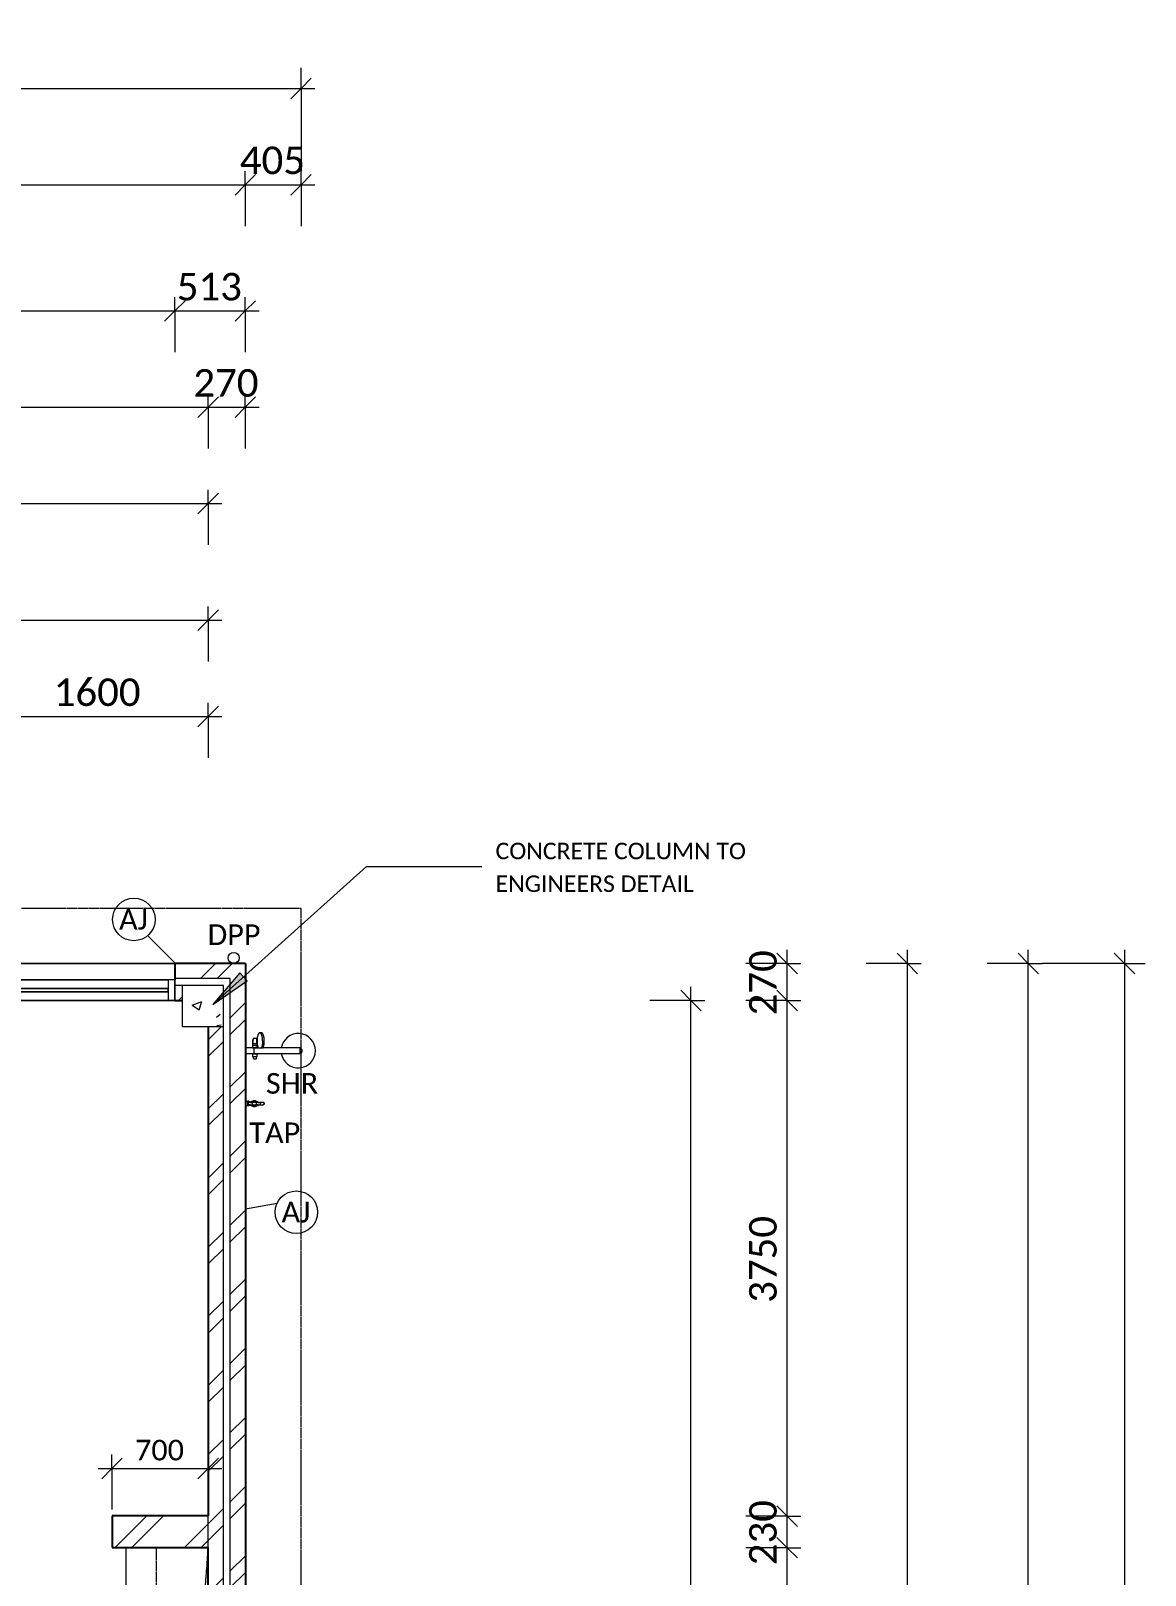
# Model space of a CAD drawing. Header units: millimetres. Extents: x 21880 to 46126, y 2095 to 35083.
# Drawn here: x 38020 to 46126, y 23849 to 35083 of the extents above; entities that cross this region are included whole.
import ezdxf

# ---------------------------------------------------------------- set-up
doc = ezdxf.new("R2010")
doc.units = ezdxf.units.MM
doc.linetypes.add('Dash 2_5mm', pattern=[5, 2.5, -2.5])
for name, color, linetype, lineweight in [('A-ANNO-DIMS', 211, 'Continuous', 9), ('A-ANNO-DIMS-100', 211, 'Continuous', 9), ('A-ANNO-IDEN', 131, 'Continuous', 9), ('A-DETL', 90, 'Continuous', 9), ('A-DETL-GENF', 92, 'Continuous', 9), ('A-DETL-THIN', 151, 'Continuous', 9), ('A-FLOR', 192, 'Continuous', 9), ('A-SIGN', 13, 'Continuous', 9), ('A-WALL', 113, 'Continuous', 9), ('A-WALL-PATT', 111, 'Continuous', 25), ('G-ANNO-TEXT', 231, 'Continuous', 9), ('P-SANR-FIXT', 6, 'Continuous', 9)]:
    doc.layers.add(name, color=color, linetype=linetype, lineweight=lineweight)
doc.styles.add('Calibri_1', font='calibri.ttf', dxfattribs={"height": 150})
doc.styles.add('Calibri_2', font='calibri.ttf', dxfattribs={"height": 120})
doc.styles.add('Calibri_4', font='calibri.ttf', dxfattribs={"height": 300})
doc.styles.add('Calibri_5', font='calibri.ttf', dxfattribs={"height": 200})
doc.dimstyles.new('1_5mm_Calibrii', dxfattribs={"dimscale": 304.8, "dimtxt": 176.602264, "dimasz": 0.492126, "dimexe": 0.328084, "dimexo": 0.0625, "dimgap": 0, "dimtad": 1, "dimdec": 0, "dimzin": 0, "dimdsep": 46, "dimtxsty": 'Calibri_1', "dimblk1": 'OBLIQUE', "dimblk2": 'OBLIQUE', "dimsah": 1, "dimcen": 0.09, "dimdle": 0.328084, "dimazin": 0, "dimtfac": 1, "dimtdec": 4, "dimtix": 1, "dimtmove": 0, "dimatfit": 3, "dimfxl": 0.984252, "dimfxlon": 1, "dimtvp": 1, "dimtolj": 1, "dimtzin": 0, "dimarcsym": 2})
doc.dimstyles.new('2_0mm_Calibrii', dxfattribs={"dimscale": 304.8, "dimtxt": 235.469685, "dimasz": 0.492126, "dimexe": 0.328084, "dimexo": 0.0625, "dimgap": 0, "dimtad": 1, "dimdec": 0, "dimzin": 0, "dimdsep": 46, "dimtxsty": 'Calibri_5', "dimblk1": 'OBLIQUE', "dimblk2": 'OBLIQUE', "dimsah": 1, "dimcen": 0.09, "dimdle": 0.328084, "dimazin": 0, "dimtfac": 1, "dimtdec": 4, "dimtix": 1, "dimtmove": 0, "dimatfit": 3, "dimfxl": 0.984252, "dimfxlon": 1, "dimtvp": 1, "dimtolj": 1, "dimtzin": 0, "dimarcsym": 2})
doc.dimstyles.new('3_0mm_CALIBRI', dxfattribs={"dimscale": 304.8, "dimtxt": 353.204527, "dimasz": 0.492126, "dimexe": 0.492126, "dimexo": 0.0625, "dimgap": 0, "dimtad": 1, "dimdec": 0, "dimzin": 0, "dimdsep": 46, "dimtxsty": 'Calibri_4', "dimblk1": 'OBLIQUE', "dimblk2": 'OBLIQUE', "dimsah": 1, "dimcen": 0.09, "dimdle": 0.328084, "dimazin": 0, "dimtfac": 1, "dimtdec": 4, "dimtix": 1, "dimtmove": 0, "dimatfit": 3, "dimfxl": 1.968504, "dimfxlon": 1, "dimtvp": 1, "dimtolj": 1, "dimtzin": 0, "dimarcsym": 2})
pattern_1 = [(45, (0, 0), (-251.4472, 251.4472), []), (45, (0, 381), (-251.4472, 251.4472), [])]

# ---------------------------------------------------------------- blocks, each defined once
blk = doc.blocks.new('Downpipe - 450 Eave-1917949-1_ LOWER GROUND FLOOR')
at = {"layer": 'A-SIGN'}
blk.add_circle((0, 40), 40, dxfattribs=at)
blk = doc.blocks.new('Tap - Tap-1959228-1_ LOWER GROUND FLOOR')
at = {"layer": 'P-SANR-FIXT'}
for p, q in [((-17, 25), (-8, 25)), ((-17, 25), (-17, 19)), ((-7, 19), (-17, 19)), ((-12, 35), (-16, 25)), ((-16, 19), (-16, 0)), ((-12, 35), (-12, 35)), ((-9, 78), (-9, 52)), ((-9, 78), (0, 78)), ((0, 52), (-9, 52)), ((-7, 19), (-7, 23)), ((7, 19), (-7, 19)), ((0, 78), (9, 78)), ((9, 52), (0, 52)), ((7, 25), (17, 25)), ((7, 25), (7, 19)), ((17, 19), (7, 19)), ((9, 52), (9, 78)), ((15, 25), (12, 35)), ((12, 35), (12, 35)), ((15, 0), (15, 19)), ((17, 25), (17, 19))]:
    blk.add_line(p, q, dxfattribs=at)
at = {"layer": 'P-SANR-FIXT', "flags": 128}
for points in [[(-8, 129), (-8, 129), (-8, 130), (-8, 130), (-8, 130), (-8, 131), (-8, 131), (-8, 131), (-8, 132), (-7, 132), (-7, 132), (-7, 132), (-7, 133), (-7, 133), (-7, 133), (-7, 134), (-6, 134), (-6, 134), (-6, 134), (-6, 135), (-6, 135), (-5, 135), (-5, 135), (-5, 135), (-5, 136), (-4, 136), (-4, 136), (-4, 136), (-3, 136), (-3, 136), (-3, 137), (-3, 137), (-2, 137), (-2, 137), (-2, 137), (-1, 137), (-1, 137), (-1, 137), (0, 137), (0, 137), (0, 137)], [(-8, 129), (-8, 129), (-8, 129), (-8, 129), (-8, 129), (-8, 128), (-8, 128), (-8, 128), (-8, 127), (-8, 127), (-8, 126), (-8, 126), (-8, 125), (-8, 124), (-8, 123), (-8, 123), (-8, 122), (-8, 121), (-8, 120), (-8, 119), (-8, 118), (-8, 117), (-8, 116), (-8, 115), (-8, 113), (-8, 112), (-8, 111), (-8, 110), (-8, 108), (-8, 107), (-8, 106), (-8, 104)], [(-8, 129), (-8, 129), (-8, 129)], [(0, 137), (0, 137), (1, 137), (1, 137), (1, 137), (2, 137), (2, 137), (2, 137), (3, 137), (3, 137), (3, 136), (3, 136), (4, 136), (4, 136), (4, 136), (5, 136), (5, 135), (5, 135), (5, 135), (6, 135), (6, 135), (6, 134), (6, 134), (6, 134), (7, 134), (7, 133), (7, 133), (7, 133), (7, 133), (7, 132), (7, 132), (8, 132), (8, 131), (8, 131), (8, 131), (8, 130), (8, 130), (8, 130), (8, 129), (8, 129), (8, 129)], [(8, 129), (8, 129), (8, 129)], [(8, 106), (8, 107), (8, 108), (8, 110), (8, 111), (8, 112), (8, 113), (8, 115), (8, 116), (8, 117), (8, 118), (8, 119), (8, 120), (8, 121), (8, 122), (8, 123), (8, 123), (8, 124), (8, 125), (8, 126), (8, 126), (8, 127), (8, 127), (8, 128), (8, 128), (8, 128), (8, 129), (8, 129), (8, 129), (8, 129), (8, 129)], [(-20, 72), (-20, 74), (-17, 83), (-13, 92), (-10, 99)], [(-12, 35), (-17, 46), (-20, 56), (-20, 59)], [(-12, 35), (-12, 35), (-10, 35), (-8, 35)], [(-8, 92), (-9, 99), (-9, 103), (-9, 105), (-8, 106), (-7, 107), (-5, 108), (-2, 109), (0, 110)], [(-8, 92), (-7, 83), (-8, 81), (-9, 78)], [(-8, 38), (-7, 47), (-8, 49), (-9, 52)], [(-8, 38), (-9, 31), (-9, 28), (-9, 26), (-8, 24), (-7, 23), (-5, 22), (-2, 21), (0, 21)], [(8, 92), (9, 99), (9, 103), (9, 105), (8, 106), (7, 107), (5, 108), (2, 109), (0, 110)], [(8, 38), (9, 31), (9, 28), (9, 26), (8, 24), (7, 23), (5, 22), (2, 21), (0, 21)], [(8, 92), (7, 83), (8, 81), (9, 78)], [(8, 38), (7, 47), (8, 49), (9, 52)], [(8, 35), (10, 35), (12, 35), (12, 35)], [(20, 72), (20, 74), (17, 83), (13, 92), (10, 99)], [(12, 35), (17, 46), (20, 56), (20, 59)]]:
    blk.add_lwpolyline(points, dxfattribs=at)
at = {"layer": 'P-SANR-FIXT'}
for radius, start, end in [(21, 110.1728, 180), (21, 180, 249.8272), (20, 111.8795, 180), (21, 151.5012, 165.7506), (20, 180, 248.1205), (21, 194.1963, 208.3927), (21, 137.2518, 144.9089), (21, 215.0269, 222.589), (15.5, 120, 180), (15.5, 180, 240), (21, 123.0024, 129.8676), (21, 230.0409, 236.7853), (21, 0, 69.8272), (20, 0, 68.1205), (20, 291.8795, 360), (21, 290.1728, 360), (15.5, 0, 60), (15.5, 300, 360), (21, 34.1985, 56.9976), (21, 303.2147, 325.9288), (21, 17.5765, 27.4867), (21, 332.51, 342.4518), (21, 0, 11.3995), (21, 348.6429, 0)]:
    blk.add_arc((0, 65), radius, start, end, dxfattribs=at)
for start_param, end_param in [(1.570796, 3.141593), (6.021386, 7.853982)]:
    blk.add_ellipse((0, 129), major_axis=(8, 0), ratio=0.998082, start_param=start_param, end_param=end_param, dxfattribs=at)
for points in [[(-10, 84), (-9, 84), (-9, 84), (-8, 85)], [(-8, 46), (-9, 46), (-9, 46), (-10, 47)], [(8, 85), (9, 84), (9, 84), (10, 84)], [(10, 47), (9, 46), (9, 46), (8, 46)]]:
    blk.add_open_spline(points, degree=3, dxfattribs=at)
blk = doc.blocks.new('Shower_Twin_Phoenix_NXQuil_FaceBased - Chrome _606-6500-00_-1739590-1_ LOWER GROUND FLOOR')
at = {"layer": 'P-SANR-FIXT'}
for p, q in [((39637, 27749), (39637, 27746)), ((39637, 27719), (39637, 27746)), ((39664, 27754), (39638, 27754)), ((39666, 27756), (39664, 27754)), ((39666, 27756), (39664, 27754)), ((39664, 27714), (39664, 27754)), ((39666, 27756), (39666, 27712)), ((39697, 27794), (39686, 27794)), ((39585, 27689), (39580, 27689)), ((39580, 27639), (39585, 27639)), ((39585, 27684), (39585, 27689)), ((39585, 27644), (39585, 27684)), ((39632, 27684), (39585, 27684)), ((39585, 27639), (39585, 27644)), ((39585, 27644), (39632, 27644)), ((39632, 27734), (39632, 27705)), ((39632, 27705), (39634, 27705)), ((39634, 27704), (39632, 27704)), ((39632, 27704), (39632, 27684)), ((39632, 27684), (39709, 27684)), ((39632, 27644), (39667, 27644)), ((39632, 27644), (39632, 27623)), ((39634, 27705), (39664, 27705)), ((39634, 27705), (39634, 27704)), ((39634, 27704), (39664, 27704)), ((39664, 27714), (39638, 27714)), ((39644, 27688), (39655, 27688)), ((39644, 27644), (39644, 27684)), ((39644, 27641), (39655, 27641)), ((39666, 27712), (39664, 27714)), ((39664, 27704), (39664, 27705)), ((39664, 27705), (39667, 27705)), ((39667, 27704), (39664, 27704)), ((39667, 27705), (39667, 27709)), ((39667, 27684), (39667, 27704)), ((39674, 27684), (39667, 27684)), ((39667, 27623), (39667, 27644)), ((39667, 27644), (39842, 27644)), ((39842, 27684), (39709, 27684)), ((39751, 27684), (39729, 27684)), ((39729, 27644), (39751, 27644)), ((39979, 27684), (39842, 27684)), ((39842, 27644), (39979, 27644)), ((39979, 27683), (39979, 27684)), ((39979, 27683), (39980, 27683)), ((39979, 27645), (39979, 27683)), ((39979, 27645), (39980, 27645)), ((39979, 27644), (39979, 27645)), ((39980, 27683), (39980, 27684)), ((39980, 27645), (39980, 27683)), ((39980, 27644), (39980, 27645)), ((39990, 27674), (39990, 27654)), ((39633, 27621), (39637, 27621)), ((39637, 27621), (39661, 27621)), ((39637, 27621), (39637, 27609)), ((39640, 27606), (39659, 27606)), ((39661, 27609), (39661, 27621)), ((39661, 27621), (39665, 27621))]:
    blk.add_line(p, q, dxfattribs=at)
for centre, radius, start, end in [((39649, 27734), 17.5, 135.5281, 180), ((39965, 27664), 125, 189.207, 170.7926), ((39644, 27685), 3.6, 90, 184.6439), ((39644, 27644), 3.6, 175.3561, 270), ((39655, 27685), 3.6, 355.3561, 90), ((39655, 27644), 3.6, 270, 4.6439), ((39678, 27714), 12, 188.373, 200.6613), ((39980, 27674), 10, 0, 90), ((39980, 27654), 10, 270, 0), ((39633, 27623), 1.5, 180, 270), ((39640, 27609), 2.5, 180, 270), ((39659, 27609), 2.5, 270, 0), ((39665, 27623), 1.5, 270, 0)]:
    blk.add_arc(centre, radius, start, end, dxfattribs=at)
for centre, major_axis, ratio, start_param, end_param in [((39637, 27718), (0, 5), 0.03972, 1.448049, 2.295124), ((39638, 27715), (1.41, 0.51), 0.749371, 2.903503, 4.149594)]:
    blk.add_ellipse(centre, major_axis=major_axis, ratio=ratio, start_param=start_param, end_param=end_param, dxfattribs=at)
for points, knots in [([(39638, 27754), (39638, 27754), (39638, 27754), (39637, 27754), (39637, 27753), (39637, 27753), (39637, 27753)], [0, 0, 0, 0, 0.333333, 0.5, 0.666667, 1, 1, 1, 1]), ([(39686, 27794), (39685, 27794), (39685, 27794), (39684, 27794), (39684, 27794), (39683, 27794), (39683, 27794), (39683, 27794), (39683, 27794), (39682, 27794), (39682, 27794), (39682, 27793), (39682, 27793), (39681, 27793), (39681, 27793), (39681, 27793), (39681, 27793), (39681, 27793), (39680, 27792), (39680, 27792), (39679, 27792), (39678, 27791), (39678, 27790), (39677, 27789), (39676, 27788), (39675, 27786), (39675, 27785), (39674, 27784), (39673, 27783), (39673, 27782), (39672, 27780), (39672, 27780), (39672, 27779), (39671, 27778), (39671, 27777), (39670, 27775), (39670, 27773), (39669, 27770), (39668, 27766), (39667, 27762), (39667, 27758), (39666, 27756)], [0, 0, 0, 0, 0.020833, 0.03125, 0.041667, 0.046875, 0.052083, 0.0625, 0.072917, 0.080729, 0.088542, 0.098958, 0.114583, 0.125, 0.135417, 0.145833, 0.15625, 0.166667, 0.1875, 0.208333, 0.25, 0.291667, 0.333333, 0.375, 0.416667, 0.458333, 0.5, 0.541667, 0.583333, 0.625, 0.666667, 0.6875, 0.708333, 0.729167, 0.75, 0.791667, 0.833333, 0.875, 0.916667, 0.958333, 1, 1, 1, 1]), ([(39697, 27784), (39695, 27787), (39694, 27789), (39693, 27790), (39692, 27791), (39691, 27792), (39690, 27793), (39688, 27794), (39686, 27794)], [0, 0, 0, 0, 0.00712187, 0.0128163, 0.01806878, 0.0228935, 0.0283433, 0.03444579, 0.03444579, 0.03444579, 0.03444579]), ([(39709, 27784), (39708, 27785), (39708, 27786), (39707, 27787), (39707, 27787), (39707, 27788), (39707, 27788), (39707, 27788), (39707, 27788), (39706, 27788), (39706, 27788), (39706, 27789), (39706, 27789), (39706, 27789), (39705, 27790), (39705, 27790), (39705, 27790), (39704, 27791), (39704, 27791), (39704, 27792), (39703, 27792), (39703, 27792), (39703, 27792), (39702, 27793), (39702, 27793), (39702, 27793), (39701, 27793), (39701, 27793), (39701, 27794), (39700, 27794), (39700, 27794), (39700, 27794), (39700, 27794), (39699, 27794), (39699, 27794), (39699, 27794), (39698, 27794), (39698, 27794), (39697, 27794), (39697, 27794)], [0, 0, 0, 0, 0.041667, 0.083333, 0.09375, 0.104167, 0.114583, 0.125, 0.135417, 0.145833, 0.166667, 0.1875, 0.208333, 0.25, 0.291667, 0.333333, 0.375, 0.416667, 0.458333, 0.5, 0.541667, 0.583333, 0.625, 0.666667, 0.708333, 0.729167, 0.75, 0.770833, 0.791667, 0.8125, 0.833333, 0.854167, 0.864583, 0.875, 0.895833, 0.916667, 0.9375, 0.958333, 1, 1, 1, 1]), ([(39706, 27735), (39706, 27744), (39705, 27750), (39704, 27760), (39703, 27764), (39702, 27771), (39700, 27777), (39698, 27781), (39697, 27784)], [0, 0, 0, 0, 0.0281805, 0.0512059, 0.0753588, 0.0942907, 0.1134123, 0.1286348, 0.1286348, 0.1286348, 0.1286348]), ([(39718, 27735), (39718, 27736), (39718, 27739), (39718, 27743), (39718, 27746), (39718, 27748), (39717, 27750), (39717, 27753), (39717, 27756), (39716, 27759), (39716, 27761), (39715, 27763), (39715, 27765), (39714, 27768), (39714, 27770), (39713, 27773), (39713, 27775), (39712, 27777), (39711, 27779), (39710, 27781), (39709, 27783), (39709, 27784)], [0, 0, 0, 0, 0.041667, 0.083333, 0.125, 0.166667, 0.208333, 0.25, 0.333333, 0.416667, 0.458333, 0.5, 0.583333, 0.666667, 0.708333, 0.75, 0.833333, 0.875, 0.916667, 0.958333, 1, 1, 1, 1]), ([(39667, 27709), (39667, 27709), (39667, 27708), (39667, 27708), (39667, 27707), (39667, 27707), (39667, 27707), (39667, 27707), (39667, 27707), (39667, 27706), (39667, 27706), (39668, 27705), (39668, 27704), (39668, 27703), (39669, 27701), (39669, 27698), (39670, 27695), (39671, 27691), (39672, 27688), (39674, 27684)], [0, 0, 0, 0, 0.020833, 0.041667, 0.052083, 0.072917, 0.09375, 0.114583, 0.145833, 0.166667, 0.208333, 0.25, 0.291667, 0.333333, 0.416667, 0.5, 0.583333, 0.75, 1, 1, 1, 1]), ([(39706, 27735), (39706, 27725), (39705, 27719), (39704, 27709), (39703, 27704), (39702, 27697), (39700, 27692), (39698, 27688), (39697, 27684)], [0, 0, 0, 0, 0.0281805, 0.0512059, 0.0753588, 0.0942907, 0.1134123, 0.1286348, 0.1286348, 0.1286348, 0.1286348]), ([(39709, 27684), (39709, 27686), (39710, 27688), (39711, 27690), (39712, 27692), (39713, 27694), (39713, 27697), (39714, 27700), (39715, 27704), (39715, 27706), (39716, 27709), (39716, 27711), (39717, 27713), (39717, 27715), (39717, 27717), (39717, 27719), (39718, 27721), (39718, 27723), (39718, 27726), (39718, 27730), (39718, 27733), (39718, 27735)], [0, 0, 0, 0, 0.041667, 0.083333, 0.125, 0.166667, 0.25, 0.333333, 0.416667, 0.5, 0.583333, 0.625, 0.666667, 0.708333, 0.75, 0.791667, 0.833333, 0.875, 0.916667, 0.958333, 1, 1, 1, 1])]:
    blk.add_open_spline(points, degree=3, knots=knots, dxfattribs=at)
blk.add_open_spline([(39637, 27753), (39637, 27752), (39637, 27751), (39637, 27750), (39637, 27749)], degree=3, dxfattribs=at)
blk = doc.blocks.new('custom - equal Panel M_6 PANEL HORIZONTAL_ - AFA3042T SP-2001726-1_ LOWER GROUND FLOOR')
at = {"layer": 'A-DETL-THIN'}
for p, q in [((-1880, 135), (-1880, -135)), ((-1880, 135), (-1880, -135)), ((-1880, 135), (2120, 135)), ((2120, 135), (-1880, 135)), ((2120, 135), (2120, -135)), ((2120, 135), (2120, -135)), ((-1830, 15), (-1880, 15)), ((-1880, 15), (-1880, -135)), ((2120, 15), (-1880, 15)), ((-1880, 15), (-1880, -135)), ((-1830, -135), (-1830, 15)), ((-1830, 15), (-563, 15)), ((-1830, 15), (-563, 15)), ((-563, 15), (-1830, 15)), ((-1830, -135), (-1830, 15)), ((-1830, 15), (-1830, -135)), ((-1830, 15), (-1830, -135)), ((-513, 15), (-563, 15)), ((-563, 15), (-563, -135)), ((-563, 15), (-563, -135)), ((-563, 15), (-563, -135)), ((-563, 15), (-563, -135)), ((-513, -135), (-513, 15)), ((-513, 15), (753, 15)), ((753, 15), (-513, 15)), ((-513, 15), (753, 15)), ((-513, 15), (-513, -135)), ((-513, 15), (-513, -135)), ((-513, 15), (-513, -135)), ((803, 15), (753, 15)), ((753, 15), (753, -135)), ((753, -135), (753, 15)), ((753, 15), (753, -135)), ((753, -135), (753, 15)), ((803, -135), (803, 15)), ((803, 15), (2070, 15)), ((803, 15), (2070, 15)), ((2070, 15), (803, 15)), ((803, 15), (803, -135)), ((803, 15), (803, -135)), ((803, -135), (803, 15)), ((2120, 15), (2070, 15)), ((2070, 15), (2070, -135)), ((2070, 15), (2070, -135)), ((2070, 15), (2070, -135)), ((2070, 15), (2070, -135)), ((2120, -135), (2120, 15)), ((2120, -135), (2120, 15)), ((-563, -48), (-1830, -48)), ((-1830, -48), (-1830, -73)), ((-563, -48), (-1830, -48)), ((-563, -48), (-1830, -48)), ((-1830, -48), (-563, -48)), ((-1830, -48), (-1830, -73)), ((-1830, -48), (-1830, -73)), ((-1830, -48), (-1830, -73)), ((-1830, -73), (-563, -73)), ((-1830, -73), (-563, -73)), ((-563, -73), (-1830, -73)), ((-1830, -73), (-563, -73)), ((-563, -73), (-563, -48)), ((-563, -48), (-563, -73)), ((-563, -48), (-563, -73)), ((-563, -73), (-563, -48)), ((753, -48), (-513, -48)), ((-513, -48), (-513, -73)), ((753, -48), (-513, -48)), ((-513, -48), (753, -48)), ((753, -48), (-513, -48)), ((-513, -48), (-513, -73)), ((-513, -48), (-513, -73)), ((-513, -73), (-513, -48)), ((-513, -73), (753, -73)), ((-513, -73), (753, -73)), ((-513, -73), (753, -73)), ((753, -73), (-513, -73)), ((753, -73), (753, -48)), ((753, -73), (753, -48)), ((753, -48), (753, -73)), ((753, -48), (753, -73)), ((2070, -48), (803, -48)), ((803, -48), (803, -73)), ((2070, -48), (803, -48)), ((803, -48), (2070, -48)), ((2070, -48), (803, -48)), ((803, -73), (803, -48)), ((803, -48), (803, -73)), ((803, -73), (803, -48)), ((803, -73), (2070, -73)), ((803, -73), (2070, -73)), ((803, -73), (2070, -73)), ((2070, -73), (803, -73)), ((2070, -73), (2070, -48)), ((2070, -48), (2070, -73)), ((2070, -48), (2070, -73)), ((2070, -48), (2070, -73)), ((2120, -135), (-1880, -135)), ((-1880, -135), (2120, -135)), ((-1880, -135), (-1830, -135)), ((-1880, -135), (2120, -135)), ((-563, -135), (-1830, -135)), ((-1830, -135), (-563, -135)), ((-563, -135), (-1830, -135)), ((-563, -135), (-513, -135)), ((753, -135), (-513, -135)), ((753, -135), (-513, -135)), ((-513, -135), (753, -135)), ((753, -135), (803, -135)), ((2070, -135), (803, -135)), ((803, -135), (2070, -135)), ((2070, -135), (803, -135)), ((2070, -135), (2120, -135))]:
    blk.add_line(p, q, dxfattribs=at)
blk = doc.blocks.new('DIMBLOCK1-1_ LOWER GROUND FLOOR')
at = {"layer": 'A-ANNO-DIMS-100'}
for p, q in [((27975, 34663), (27975, 34813)), ((27975, 34663), (28050, 34738)), ((39985, 34663), (39985, 34813)), ((39985, 34663), (40060, 34738)), ((27875, 34663), (40085, 34663)), ((27975, 34663), (27900, 34588)), ((27975, 34663), (27975, 34063)), ((39985, 34663), (39910, 34588)), ((39985, 34663), (39985, 34063))]:
    blk.add_line(p, q, dxfattribs=at)
at = {"layer": 'A-ANNO-DIMS-100', "color": 0, "insert": (33372, 35079), "char_height": 300, "width": 1459.14, "attachment_point": 1, "line_spacing_factor": 1.158048, "style": 'Calibri_4'}
blk.add_mtext('12010', dxfattribs=at)
blk = doc.blocks.new('_Oblique')
at = {"color": 0, "linetype": 'ByBlock', "lineweight": -2}
blk.add_line((-0.5, -0.5), (0.5, 0.5), dxfattribs=at)
blk = doc.blocks.new('DIMBLOCK5-1_ LOWER GROUND FLOOR')
at = {"layer": 'A-ANNO-DIMS-100'}
for p, q in [((34555, 33963), (34555, 34063)), ((34555, 33963), (34630, 34038)), ((39580, 33963), (39580, 34063)), ((39580, 33963), (39655, 34038)), ((34555, 33963), (34480, 33888)), ((34555, 33963), (39580, 33963)), ((34555, 33963), (34555, 33663)), ((39580, 33963), (39505, 33888)), ((39580, 33963), (39580, 33663))]:
    blk.add_line(p, q, dxfattribs=at)
at = {"layer": 'A-ANNO-DIMS-100', "color": 0, "insert": (36744, 34241), "char_height": 200, "width": 778.21, "attachment_point": 1, "line_spacing_factor": 1.158048, "style": 'Calibri_5'}
blk.add_mtext('5025', dxfattribs=at)
blk = doc.blocks.new('DIMBLOCK6-1_ LOWER GROUND FLOOR')
at = {"layer": 'A-ANNO-DIMS-100'}
for p, q in [((39580, 33963), (39580, 34063)), ((39580, 33963), (39655, 34038)), ((39985, 33963), (39985, 34063)), ((39985, 33963), (40060, 34038)), ((39580, 33963), (39505, 33888)), ((39580, 33963), (40085, 33963)), ((39580, 33963), (39580, 33663)), ((39985, 33963), (39910, 33888)), ((39985, 33963), (39985, 33663))]:
    blk.add_line(p, q, dxfattribs=at)
at = {"layer": 'A-ANNO-DIMS-100', "color": 0, "insert": (39540, 34241), "char_height": 200, "width": 583.66, "attachment_point": 1, "line_spacing_factor": 1.158048, "style": 'Calibri_5'}
blk.add_mtext('405', dxfattribs=at)
blk = doc.blocks.new('DIMBLOCK11-1_ LOWER GROUND FLOOR')
at = {"layer": 'A-ANNO-DIMS-100'}
for p, q in [((45976, 28299), (45901, 28374)), ((45976, 28399), (45976, 9489)), ((45976, 28299), (45376, 28299)), ((45976, 28299), (46051, 28224)), ((45976, 28299), (46126, 28299)), ((45976, 9589), (45901, 9664)), ((45976, 9589), (45376, 9589)), ((45976, 9589), (46051, 9514)), ((45976, 9589), (46126, 9589))]:
    blk.add_line(p, q, dxfattribs=at)
at = {"layer": 'A-ANNO-DIMS-100', "color": 0, "insert": (45560, 18336), "char_height": 300, "width": 1459.14, "attachment_point": 1, "rotation": 90, "line_spacing_factor": 1.158048, "style": 'Calibri_4'}
blk.add_mtext('18710', dxfattribs=at)
blk = doc.blocks.new('DIMBLOCK13-1_ LOWER GROUND FLOOR')
at = {"layer": 'A-ANNO-DIMS-100'}
for p, q in [((45276, 28299), (45201, 28374)), ((45276, 16319), (45276, 28399)), ((45276, 28299), (44976, 28299)), ((45276, 28299), (45351, 28224)), ((45276, 28299), (45376, 28299)), ((45276, 16319), (44976, 16319)), ((45276, 16319), (45201, 16394)), ((45276, 16319), (45351, 16244)), ((45276, 16319), (45376, 16319))]:
    blk.add_line(p, q, dxfattribs=at)
at = {"layer": 'A-ANNO-DIMS-100', "color": 0, "insert": (44999, 21904), "char_height": 200, "width": 972.76, "attachment_point": 1, "rotation": 90, "line_spacing_factor": 1.158048, "style": 'Calibri_5'}
blk.add_mtext('11980', dxfattribs=at)
blk = doc.blocks.new('DIMBLOCK28-1_ LOWER GROUND FLOOR')
at = {"layer": 'A-ANNO-DIMS-100'}
for p, q in [((35068, 33045), (35068, 33145)), ((39068, 33045), (39068, 33145)), ((35068, 33045), (34993, 32970)), ((35068, 33045), (35143, 33120)), ((35068, 33045), (39068, 33045)), ((35068, 33045), (35068, 32745)), ((39068, 33045), (38993, 32970)), ((39068, 33045), (39143, 33120)), ((39068, 33045), (39068, 32745))]:
    blk.add_line(p, q, dxfattribs=at)
at = {"layer": 'A-ANNO-DIMS-100', "color": 0, "char_height": 200, "attachment_point": 1, "line_spacing_factor": 1.158048, "style": 'Calibri_5'}
for s, insert, width in [('4000', (36744, 33322), 778.21), ('W', (36927, 32936), 338.15)]:
    blk.add_mtext(s, dxfattribs=dict(at, insert=insert, width=width))
blk = doc.blocks.new('DIMBLOCK29-1_ LOWER GROUND FLOOR')
at = {"layer": 'A-ANNO-DIMS-100'}
for p, q in [((39068, 33045), (39068, 33145)), ((39580, 33045), (39580, 33145)), ((39068, 33045), (38993, 32970)), ((39068, 33045), (39143, 33120)), ((39068, 33045), (39680, 33045)), ((39068, 33045), (39068, 32745)), ((39580, 33045), (39505, 32970)), ((39580, 33045), (39655, 33120)), ((39580, 33045), (39580, 32745))]:
    blk.add_line(p, q, dxfattribs=at)
at = {"layer": 'A-ANNO-DIMS-100', "color": 0, "insert": (39081, 33322), "char_height": 200, "width": 583.66, "attachment_point": 1, "line_spacing_factor": 1.158048, "style": 'Calibri_5'}
blk.add_mtext('513', dxfattribs=at)
blk = doc.blocks.new('DIMBLOCK49-1_ LOWER GROUND FLOOR')
at = {"layer": 'A-ANNO-DIMS-100'}
for p, q in [((34825, 32345), (34825, 32445)), ((34825, 32345), (34900, 32420)), ((39310, 32345), (39310, 32445)), ((39310, 32345), (39385, 32420)), ((34825, 32345), (34750, 32270)), ((34825, 32345), (39310, 32345)), ((34825, 32345), (34825, 32045)), ((39310, 32345), (39235, 32270)), ((39310, 32345), (39310, 32045))]:
    blk.add_line(p, q, dxfattribs=at)
at = {"layer": 'A-ANNO-DIMS-100', "color": 0, "insert": (36744, 32622), "char_height": 200, "width": 778.21, "attachment_point": 1, "line_spacing_factor": 1.158048, "style": 'Calibri_5'}
blk.add_mtext('4485', dxfattribs=at)
blk = doc.blocks.new('DIMBLOCK50-1_ LOWER GROUND FLOOR')
at = {"layer": 'A-ANNO-DIMS-100'}
for p, q in [((39310, 32345), (39310, 32445)), ((39310, 32345), (39385, 32420)), ((39580, 32345), (39580, 32445)), ((39580, 32345), (39655, 32420)), ((39310, 32345), (39235, 32270)), ((39310, 32345), (39680, 32345)), ((39310, 32345), (39310, 32045)), ((39580, 32345), (39505, 32270)), ((39580, 32345), (39580, 32045))]:
    blk.add_line(p, q, dxfattribs=at)
at = {"layer": 'A-ANNO-DIMS-100', "color": 0, "insert": (39202, 32622), "char_height": 200, "width": 583.66, "attachment_point": 1, "line_spacing_factor": 1.158048, "style": 'Calibri_5'}
blk.add_mtext('270', dxfattribs=at)
blk = doc.blocks.new('DIMBLOCK51-1_ LOWER GROUND FLOOR')
at = {"layer": 'A-ANNO-DIMS-100'}
for p, q in [((28245, 31645), (28245, 31745)), ((28245, 31645), (28320, 31720)), ((39310, 31645), (39310, 31745)), ((39310, 31645), (39385, 31720)), ((28145, 31645), (39410, 31645)), ((28245, 31645), (28170, 31570)), ((28245, 31645), (28245, 31345)), ((39310, 31645), (39235, 31570)), ((39310, 31645), (39310, 31345))]:
    blk.add_line(p, q, dxfattribs=at)
at = {"layer": 'A-ANNO-DIMS-100', "color": 0, "insert": (31684, 31922), "char_height": 200, "width": 5025.93, "attachment_point": 1, "line_spacing_factor": 1.158048, "style": 'Calibri_5'}
blk.add_mtext('11065 FAMILY/DINING/KITCHEN', dxfattribs=at)
blk = doc.blocks.new('DIMBLOCK54-1_ LOWER GROUND FLOOR')
at = {"layer": 'A-ANNO-DIMS-100'}
for p, q in [((28845, 30795), (28845, 30895)), ((39310, 30795), (39310, 30895)), ((28845, 30795), (28770, 30720)), ((28845, 30795), (28920, 30870)), ((28845, 30795), (39410, 30795)), ((28845, 30795), (28845, 30495)), ((39310, 30795), (39235, 30720)), ((39310, 30795), (39385, 30870)), ((39310, 30795), (39310, 30495))]:
    blk.add_line(p, q, dxfattribs=at)
at = {"layer": 'A-ANNO-DIMS-100', "color": 0, "insert": (33673, 31072), "char_height": 200, "width": 972.76, "attachment_point": 1, "line_spacing_factor": 1.158048, "style": 'Calibri_5'}
blk.add_mtext('10465', dxfattribs=at)
blk = doc.blocks.new('DIMBLOCK59-1_ LOWER GROUND FLOOR')
at = {"layer": 'A-ANNO-DIMS-100'}
for p, q in [((37710, 30095), (37710, 30195)), ((37710, 30095), (37785, 30170)), ((39310, 30095), (39310, 30195)), ((39310, 30095), (39385, 30170)), ((37710, 30095), (37635, 30020)), ((37710, 30095), (39410, 30095)), ((37710, 30095), (37710, 29795)), ((39310, 30095), (39235, 30020)), ((39310, 30095), (39310, 29795))]:
    blk.add_line(p, q, dxfattribs=at)
at = {"layer": 'A-ANNO-DIMS-100', "color": 0, "insert": (38186, 30372), "char_height": 200, "width": 778.21, "attachment_point": 1, "line_spacing_factor": 1.158048, "style": 'Calibri_5'}
blk.add_mtext('1600', dxfattribs=at)
blk = doc.blocks.new('DIMBLOCK65-1_ LOWER GROUND FLOOR')
at = {"layer": 'A-ANNO-DIMS-100'}
for p, q in [((44396, 28299), (44321, 28374)), ((44396, 15819), (44396, 28399)), ((44396, 28299), (44096, 28299)), ((44396, 28299), (44471, 28224)), ((44396, 28299), (44496, 28299)), ((44396, 15819), (44321, 15894)), ((44396, 15819), (44096, 15819)), ((44396, 15819), (44471, 15744)), ((44396, 15819), (44496, 15819))]:
    blk.add_line(p, q, dxfattribs=at)
at = {"layer": 'A-ANNO-DIMS-100', "color": 0, "insert": (44119, 21654), "char_height": 200, "width": 972.76, "attachment_point": 1, "rotation": 90, "line_spacing_factor": 1.158048, "style": 'Calibri_5'}
blk.add_mtext('12480', dxfattribs=at)
blk = doc.blocks.new('DIMBLOCK75-1_ LOWER GROUND FLOOR')
at = {"layer": 'A-ANNO-DIMS-100'}
for p, q in [((43522, 24049), (43222, 24049)), ((43522, 24049), (43447, 24124)), ((43522, 18869), (43522, 24049)), ((43522, 24049), (43597, 23974)), ((43522, 24049), (43622, 24049)), ((43522, 18869), (43447, 18944)), ((43522, 18869), (43222, 18869)), ((43522, 18869), (43597, 18794)), ((43522, 18869), (43622, 18869))]:
    blk.add_line(p, q, dxfattribs=at)
at = {"layer": 'A-ANNO-DIMS-100', "color": 0, "insert": (43245, 21135), "char_height": 200, "width": 778.21, "attachment_point": 1, "rotation": 90, "line_spacing_factor": 1.158048, "style": 'Calibri_5'}
blk.add_mtext('5180', dxfattribs=at)
blk = doc.blocks.new('DIMBLOCK76-1_ LOWER GROUND FLOOR')
at = {"layer": 'A-ANNO-DIMS-100'}
for p, q in [((43522, 24279), (43222, 24279)), ((43522, 24279), (43447, 24354)), ((43522, 24049), (43522, 24279)), ((43522, 24279), (43597, 24204)), ((43522, 24279), (43622, 24279)), ((43522, 24049), (43222, 24049)), ((43522, 24049), (43447, 24124)), ((43522, 24049), (43597, 23974)), ((43522, 24049), (43622, 24049))]:
    blk.add_line(p, q, dxfattribs=at)
at = {"layer": 'A-ANNO-DIMS-100', "color": 0, "insert": (43245, 23921), "char_height": 200, "width": 583.66, "attachment_point": 1, "rotation": 90, "line_spacing_factor": 1.158048, "style": 'Calibri_5'}
blk.add_mtext('230', dxfattribs=at)
blk = doc.blocks.new('DIMBLOCK77-1_ LOWER GROUND FLOOR')
at = {"layer": 'A-ANNO-DIMS-100'}
for p, q in [((43522, 28029), (43447, 28104)), ((43522, 28029), (43222, 28029)), ((43522, 24279), (43522, 28029)), ((43522, 28029), (43597, 27954)), ((43522, 28029), (43622, 28029)), ((43522, 24279), (43222, 24279)), ((43522, 24279), (43447, 24354)), ((43522, 24279), (43597, 24204)), ((43522, 24279), (43622, 24279))]:
    blk.add_line(p, q, dxfattribs=at)
at = {"layer": 'A-ANNO-DIMS-100', "color": 0, "insert": (43245, 25830), "char_height": 200, "width": 778.21, "attachment_point": 1, "rotation": 90, "line_spacing_factor": 1.158048, "style": 'Calibri_5'}
blk.add_mtext('3750', dxfattribs=at)
blk = doc.blocks.new('DIMBLOCK78-1_ LOWER GROUND FLOOR')
at = {"layer": 'A-ANNO-DIMS-100'}
for p, q in [((43522, 28299), (43447, 28374)), ((43522, 28029), (43522, 28399)), ((43522, 28299), (43222, 28299)), ((43522, 28299), (43597, 28224)), ((43522, 28299), (43622, 28299)), ((43522, 28029), (43447, 28104)), ((43522, 28029), (43222, 28029)), ((43522, 28029), (43597, 27954)), ((43522, 28029), (43622, 28029))]:
    blk.add_line(p, q, dxfattribs=at)
at = {"layer": 'A-ANNO-DIMS-100', "color": 0, "insert": (43245, 27921), "char_height": 200, "width": 583.66, "attachment_point": 1, "rotation": 90, "line_spacing_factor": 1.158048, "style": 'Calibri_5'}
blk.add_mtext('270', dxfattribs=at)
blk = doc.blocks.new('DIMBLOCK83-1_ LOWER GROUND FLOOR')
at = {"layer": 'A-ANNO-DIMS-100'}
for p, q in [((42822, 28029), (42747, 28104)), ((42822, 18269), (42822, 28129)), ((42822, 28029), (42522, 28029)), ((42822, 28029), (42897, 27954)), ((42822, 28029), (42922, 28029)), ((42822, 18269), (42747, 18344)), ((42822, 18269), (42522, 18269)), ((42822, 18269), (42897, 18194)), ((42822, 18269), (42922, 18269))]:
    blk.add_line(p, q, dxfattribs=at)
at = {"layer": 'A-ANNO-DIMS-100', "color": 0, "insert": (42545, 22825), "char_height": 200, "width": 778.21, "attachment_point": 1, "rotation": 90, "line_spacing_factor": 1.158048, "style": 'Calibri_5'}
blk.add_mtext('9760', dxfattribs=at)
blk = doc.blocks.new('DIMBLOCK119-1_ LOWER GROUND FLOOR')
at = {"layer": 'A-ANNO-DIMS-100'}
for p, q in [((38610, 24626), (38610, 24726)), ((39310, 24626), (39310, 24726)), ((38510, 24626), (39410, 24626)), ((38610, 24626), (38535, 24551)), ((38610, 24626), (38685, 24701)), ((38610, 24626), (38610, 24326)), ((39310, 24626), (39235, 24551)), ((39310, 24626), (39385, 24701)), ((39310, 24626), (39310, 24326))]:
    blk.add_line(p, q, dxfattribs=at)
at = {"layer": 'A-ANNO-DIMS-100', "color": 0, "insert": (38778, 24834), "char_height": 150, "width": 437.74, "attachment_point": 1, "line_spacing_factor": 1.158048, "style": 'Calibri_1'}
blk.add_mtext('700', dxfattribs=at)

msp = doc.modelspace()

# ---------------------------------------------------------------- hatches: boundary and pattern name
at = {"layer": 'A-DETL-GENF'}
h = msp.add_hatch(dxfattribs=at)
h.set_pattern_fill('FP_4', style=0, pattern_type=2)
h.set_pattern_definition([(50, (0, 0), (728.7365, -63.756), [76.2, -838.2]), (355, (0, 0), (-140.972, 764.228), [60.96, -670.56]), (100.451, (60.7, -5.3), (587.77, 700.467), [64.76, -712.36]), (46.184, (0, 203.2), (1084.316, -168.171), [114.3, -1257.3]), (96.636, (90.4, 189.2), (949.61, 989.71), [97.14, -1068.54]), (351.184, (0, 203.2), (949.62, 989.7), [91.44, -1005.84]), (21, (101.6, 152.4), (606.458, -409.0606), [76.2, -838.2]), (326, (101.6, 152.4), (247.208, 736.753), [60.96, -670.56]), (71.451, (152.14, 118.3), (853.668, 327.685), [64.76, -712.36]), (37.5, (0, 0), (12.3547, 338.2201), [33.528, -628.904, 33.528, -647.192, -673.1]), (37.5, (0, 0), (12.3547, 338.2201), [-1343.152, 33.528, -639.572]), (7.5, (0, 0), (267.279, 400.722), [33.528, -354.584, 33.528, -613.664, -256.54]), (7.5, (0, 0), (267.279, 400.722), [-1035.304, 33.528, -223.012]), (327.5, (-226.57, 0), (542.3633, -22.9153), [33.528, -220.472, 33.528, -758.952, -1051.56]), (327.5, (-226.57, 0), (542.3633, -22.9153), [-1046.48, 33.528, -1018.032]), (317.5, (-328.17, 0), (592.517, 101.707), [33.528, -296.672, 33.528, -492.76, -746.76]), (317.5, (-328.17, 0), (592.517, 101.707), [-856.488, 33.528, -713.232])])
h.paths.add_polyline_path([(39120.4, 27839.5), (39420.4, 27839.5), (39420.4, 28139.5), (39120.4, 28139.5), (39120.4, 27939.6)])
at = {"layer": 'A-WALL-PATT', "lineweight": 9}
h = msp.add_hatch(dxfattribs=at)
h.set_pattern_fill('FP_1', color=256, style=0, pattern_type=2)
h.set_pattern_definition(pattern_1)
h.paths.add_polyline_path([(39310.4, 28189.5), (39470.4, 28189.5), (39470.4, 28299.5), (39067.9, 28299.5), (39067.9, 28189.5)])
h.paths.add_polyline_path([(34665.4, 28189.5), (35067.9, 28189.5), (35067.9, 28299.5), (34665.4, 28299.5)])
h = msp.add_hatch(dxfattribs=at)
h.set_pattern_fill('FP_1', color=256, style=0, pattern_type=2)
h.set_pattern_definition(pattern_1)
h.paths.add_polyline_path([(39580.4, 16319.5), (39580.4, 16957.3), (39470.4, 16957.3), (39470.4, 16319.5)])
h.paths.add_polyline_path([(39580.4, 23263.6), (39580.4, 28299.5), (39470.4, 28299.5), (39470.4, 23263.6)])
h = msp.add_hatch(dxfattribs=at)
h.set_pattern_fill('FP_1', color=256, style=0, pattern_type=2)
h.set_pattern_definition(pattern_1)
h.paths.add_polyline_path([(39120.4, 28029.5), (39120.4, 28139.5), (39067.9, 28139.5), (39067.9, 28029.5)])
h.paths.add_polyline_path([(35015.4, 28029.5), (35067.9, 28029.5), (35067.9, 28139.5), (35015.4, 28139.5), (35015.4, 28053.3)])
h = msp.add_hatch(dxfattribs=at)
h.set_pattern_fill('FP_1', color=256, style=0, pattern_type=2)
h.set_pattern_definition(pattern_1)
h.paths.add_polyline_path([(39310.4, 16159.5), (39420.4, 16159.5), (39420.4, 16957.3), (39310.4, 16957.3), (39310.4, 16319.5)])
h.paths.add_polyline_path([(39420.4, 23263.6), (39420.4, 27839.5), (39310.4, 27839.5), (39310.4, 23263.6)])
h.paths.add_polyline_path([(39420.4, 28139.5), (39420.4, 28139.5), (39420.4, 28139.5)])
h = msp.add_hatch(dxfattribs=at)
h.set_pattern_fill('FP_1', color=256, style=0, pattern_type=2)
h.set_pattern_definition(pattern_1)
h.paths.add_polyline_path([(38610.4, 24049.5), (39310.4, 24049.5), (39310.4, 24279.5), (38610.4, 24279.5), (38610.4, 24125.7)])
at = {"layer": 'G-ANNO-TEXT'}
msp.add_hatch(color=7, dxfattribs=at).paths.add_polyline_path([(39342.4, 28000.5), (39592.2, 28171.4), (39539.4, 28230.2)])

# ---------------------------------------------------------------- linework, layer by layer
at = {"layer": 'A-DETL', "linetype": 'Dash 2_5mm'}
for p, q in [((39985.4, 28699.5), (27595.4, 28699.5)), ((39985.4, 16319.5), (39985.4, 28699.5)), ((39580.4, 28299.5), (34555.4, 28299.5)), ((39580.4, 16319.5), (39580.4, 28299.5)), ((38930.4, 24049.5), (38930.4, 18869.5)), ((38930.4, 18869.5), (39310.4, 24049.5))]:
    msp.add_line(p, q, dxfattribs=at)
at = {"layer": 'A-DETL'}
for p, q in [((39068, 28302.4), (38869.4, 28501)), ((39420.4, 16159.5), (39420.4, 27839.5)), ((39580.4, 26513.6), (39810.6, 26554.2))]:
    msp.add_line(p, q, dxfattribs=at)
for centre in [(38769.2, 28619.2), (39951.2, 26489.2)]:
    msp.add_circle(centre, 155, dxfattribs=at)
at = {"layer": 'A-DETL-THIN'}
for p, q in [((39420.4, 28139.5), (39120.4, 28139.5)), ((39120.4, 28139.5), (39120.4, 27839.5)), ((39420.4, 27839.5), (39420.4, 28139.5)), ((39120.4, 27839.5), (39420.4, 27839.5))]:
    msp.add_line(p, q, dxfattribs=at)
at = {"layer": 'A-FLOR'}
msp.add_line((38710.4, 24049.5), (38710.4, 21918.5), dxfattribs=at)
at = {"layer": 'A-WALL'}
for p, q in [((35067.9, 28299.5), (39067.9, 28299.5)), ((39470.4, 28189.5), (39067.9, 28189.5)), ((39120.4, 28139.5), (39067.9, 28139.5)), ((39470.4, 18619.5), (39470.4, 28189.5)), ((39310.4, 24049.5), (39310.4, 24279.5))]:
    msp.add_line(p, q, dxfattribs=at)
at = {"layer": 'A-WALL', "lineweight": 25}
for p, q in [((39580.4, 28299.5), (39067.9, 28299.5)), ((39067.9, 28299.5), (39067.9, 28179.5)), ((39580.4, 28299.5), (39580.4, 18619.5)), ((39067.9, 28029.5), (39120.4, 28029.5)), ((39310.4, 27839.5), (39310.4, 24279.5)), ((39310.4, 24279.5), (38610.4, 24279.5)), ((38610.4, 24279.5), (38610.4, 24049.5)), ((38610.4, 24049.5), (39310.4, 24049.5)), ((39310.4, 18869.5), (39310.4, 24049.5))]:
    msp.add_line(p, q, dxfattribs=at)
at = {"layer": 'G-ANNO-TEXT', "color": 7}
for p, q in [((39342.4, 28000.5), (40461.9, 29004.3)), ((40461.9, 29004.3), (41300.3, 29004.3)), ((39539.4, 28230.2), (39342.4, 28000.5)), ((39592.2, 28171.4), (39539.4, 28230.2)), ((39342.4, 28000.5), (39592.2, 28171.4))]:
    msp.add_line(p, q, dxfattribs=at)

# ---------------------------------------------------------------- block references
at = {"layer": 'A-DETL-THIN'}
msp.add_blockref('custom - equal Panel M_6 PANEL HORIZONTAL_ - AFA3042T SP-2001726-1_ LOWER GROUND FLOOR', (36947.9, 28164.5), dxfattribs=at)
at = {"layer": 'A-SIGN'}
msp.add_blockref('Downpipe - 450 Eave-1917949-1_ LOWER GROUND FLOOR', (39494.9, 28299.5), dxfattribs=at)
at = {"layer": 'P-SANR-FIXT'}
msp.add_blockref('Shower_Twin_Phoenix_NXQuil_FaceBased - Chrome _606-6500-00_-1739590-1_ LOWER GROUND FLOOR', (0, 0), dxfattribs=at)
at = {"layer": 'P-SANR-FIXT', "rotation": 269.9999999999998}
msp.add_blockref('Tap - Tap-1959228-1_ LOWER GROUND FLOOR', (39580.4, 27279.5), dxfattribs=at)

# ---------------------------------------------------------------- texts
at = {"layer": 'A-ANNO-IDEN', "char_height": 150, "attachment_point": 1, "style": 'Calibri_1'}
for s, insert, width in [('DPP', (39304.7, 28583), 489.029), ('SHR', (39729.7, 27501.6), 481.012), ('TAP', (39609.5, 27142), 464.979)]:
    msp.add_mtext(s, dxfattribs=dict(at, insert=insert, width=width))
at = {"layer": 'G-ANNO-TEXT', "color": 7, "char_height": 120, "attachment_point": 1, "style": 'Calibri_2'}
for s, insert, width in [('CONCRETE COLUMN TO ', (41400.3, 29177.1), 2284.809), ('ENGINEERS DETAIL', (41400.3, 28938.9), 1787.763)]:
    msp.add_mtext(s, dxfattribs=dict(at, insert=insert, width=width))
at = {"layer": 'G-ANNO-TEXT', "color": 140, "char_height": 150, "width": 264.557, "attachment_point": 1, "style": 'Calibri_1'}
for insert in [(38661.5, 28695.3), (39843.5, 26565.3)]:
    msp.add_mtext('AJ', dxfattribs=dict(at, insert=insert))

# ---------------------------------------------------------------- dimensions: what is measured, and where the dimension line sits
at = {"layer": 'A-ANNO-DIMS'}
for base, p1, p2, dimstyle, override, picture, middle in [((39985.4, 34663.3), (27975.4, 34063.3), (39985.4, 34063.3), '3_0mm_CALIBRI', {"dimpost": '<>', "dimfxl": 12010}, 'DIMBLOCK1-1_ LOWER GROUND FLOOR', (33980.4, 34817)), ((39580.4, 33963.3), (34555.4, 33663.3), (39580.4, 33663.3), '2_0mm_Calibrii', {"dimpost": '<>', "dimfxl": 5025}, 'DIMBLOCK5-1_ LOWER GROUND FLOOR', (37067.9, 34065.8)), ((39984.9455065, 33963.3476761), (39580.4455065, 33663.3476761), (39984.9455065, 33663.3476761), '2_0mm_Calibrii', {"dimpost": '<>', "dimfxl": 404.5}, 'DIMBLOCK6-1_ LOWER GROUND FLOOR', (39782.6955065, 34065.8092146)), ((39580.4455065, 33045.2751251), (39067.9455065, 32745.2751251), (39580.4455065, 32745.2751251), '2_0mm_Calibrii', {"dimpost": '<>', "dimfxl": 512.5}, 'DIMBLOCK29-1_ LOWER GROUND FLOOR', (39324.1955065, 33147.7366637)), ((39310.4, 32345.3), (34825.4, 32045.3), (39310.4, 32045.3), '2_0mm_Calibrii', {"dimpost": '<>', "dimfxl": 4485}, 'DIMBLOCK49-1_ LOWER GROUND FLOOR', (37067.9, 32447.7)), ((39580.4, 32345.3), (39310.4, 32045.3), (39580.4, 32045.3), '2_0mm_Calibrii', {"dimpost": '<>', "dimfxl": 270}, 'DIMBLOCK50-1_ LOWER GROUND FLOOR', (39445.4, 32447.7)), ((39310.4, 31645.3), (28245.4, 31345.3), (39310.4, 31345.3), '2_0mm_Calibrii', {"dimpost": '<>FAMILY/DINING/KITCHEN', "dimfxl": 11065}, 'DIMBLOCK51-1_ LOWER GROUND FLOOR', (33777.9, 31780)), ((39310.4, 30794.8), (28845.4, 30494.8), (39310.4, 30494.8), '2_0mm_Calibrii', {"dimpost": '<>', "dimfxl": 10465}, 'DIMBLOCK54-1_ LOWER GROUND FLOOR', (34077.9, 30897.3)), ((39310.4, 30094.8), (37710.4, 29794.8), (39310.4, 29794.8), '2_0mm_Calibrii', {"dimpost": '<>', "dimfxl": 1600}, 'DIMBLOCK59-1_ LOWER GROUND FLOOR', (38510.4, 30197.3)), ((39310.4, 24626), (38610.4, 24326), (39310.4, 24326), '1_5mm_Calibrii', {"dimpost": '<>', "dimfxl": 700}, 'DIMBLOCK119-1_ LOWER GROUND FLOOR', (38960.4, 24702.8))]:
    dim = msp.add_linear_dim(base=base, p1=p1, p2=p2, dimstyle=dimstyle, override=override, dxfattribs=at)
    dim.commit()
    dim.dimension.update_dxf_attribs({"geometry": picture, "text_midpoint": middle})
dim = msp.add_linear_dim(base=(39067.9, 33045.3), p1=(35067.9, 32745.3), p2=(39067.9, 32745.3), text='<>\\XW', dimstyle='2_0mm_Calibrii', override={"dimpost": '<>', "dimfxl": 4000}, dxfattribs=at)
dim.commit()
dim.dimension.update_dxf_attribs({"geometry": 'DIMBLOCK28-1_ LOWER GROUND FLOOR', "text_midpoint": (37067.9, 33045.3)})
for base, p1, p2, dimstyle, override, picture, middle in [((43522.4, 28299.5), (43222.4, 28029.5), (43222.4, 28299.5), '2_0mm_Calibrii', {"dimpost": '<>', "dimfxl": 270}, 'DIMBLOCK78-1_ LOWER GROUND FLOOR', (43420, 28164.5)), ((44395.9, 28299.5), (44095.9, 15819.5), (44095.9, 28299.5), '2_0mm_Calibrii', {"dimpost": '<>', "dimfxl": 12479.999998}, 'DIMBLOCK65-1_ LOWER GROUND FLOOR', (44293.5, 22059.5)), ((45275.7, 28299.5), (44975.7, 16319.5), (44975.7, 28299.5), '2_0mm_Calibrii', {"dimpost": '<>', "dimfxl": 11979.999998}, 'DIMBLOCK13-1_ LOWER GROUND FLOOR', (45173.3, 22309.5)), ((45975.7, 9589.5), (45375.7, 28299.5), (45375.7, 9589.5), '3_0mm_CALIBRI', {"dimpost": '<>', "dimfxl": 18709.999999}, 'DIMBLOCK11-1_ LOWER GROUND FLOOR', (45822, 18944.5)), ((42822.4, 28029.5), (42522.4, 18269.5), (42522.4, 28029.5), '2_0mm_Calibrii', {"dimpost": '<>', "dimfxl": 9759.999998}, 'DIMBLOCK83-1_ LOWER GROUND FLOOR', (42720, 23149.5)), ((43522.4, 28029.5), (43222.4, 24279.5), (43222.4, 28029.5), '2_0mm_Calibrii', {"dimpost": '<>', "dimfxl": 3750}, 'DIMBLOCK77-1_ LOWER GROUND FLOOR', (43420, 26154.5)), ((43522.4, 24279.5), (43222.4, 24049.5), (43222.4, 24279.5), '2_0mm_Calibrii', {"dimpost": '<>', "dimfxl": 230}, 'DIMBLOCK76-1_ LOWER GROUND FLOOR', (43420, 24164.5)), ((43522.4, 24049.5), (43222.4, 18869.5), (43222.4, 24049.5), '2_0mm_Calibrii', {"dimpost": '<>', "dimfxl": 5179.999998}, 'DIMBLOCK75-1_ LOWER GROUND FLOOR', (43420, 21459.5))]:
    dim = msp.add_linear_dim(base=base, p1=p1, p2=p2, angle=90, dimstyle=dimstyle, override=override, dxfattribs=at)
    dim.commit()
    dim.dimension.update_dxf_attribs({"geometry": picture, "text_midpoint": middle})

doc.saveas('drawing.dxf')
